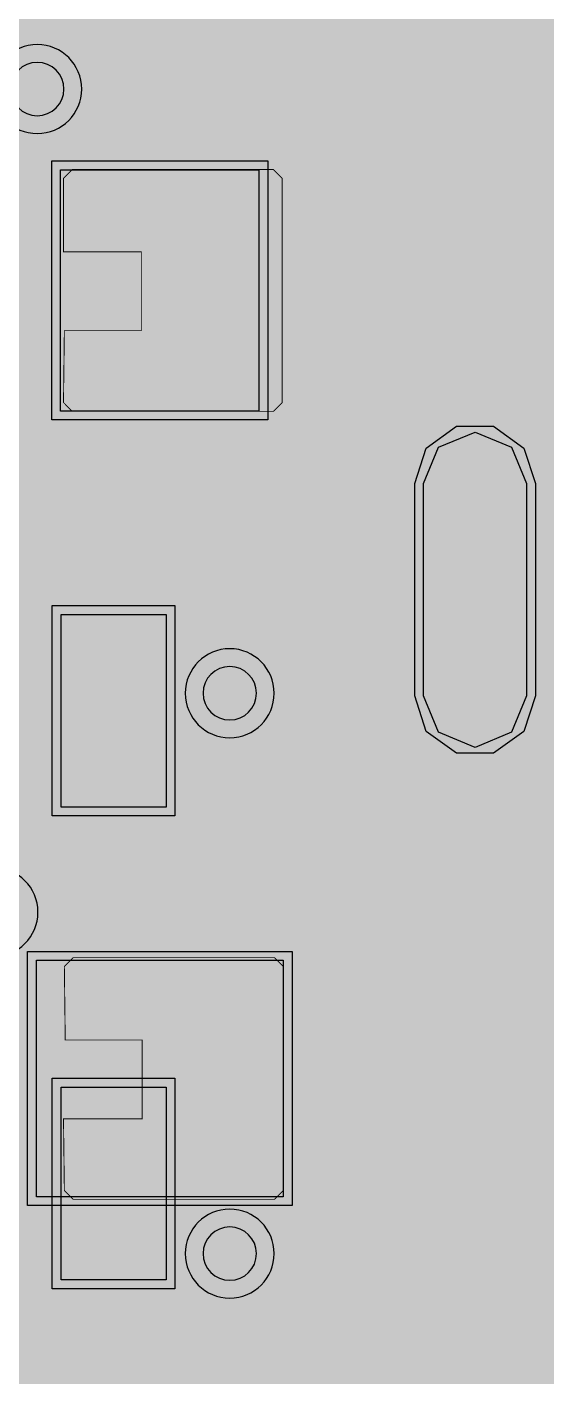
# Model space of a CAD drawing. Header units: millimetres. Extents: x -61 to 56, y -72 to 70.
# Drawn here: x 14.49 to 17.46, y -45.45 to -37.75 of the extents above; entities that cross this region are included whole.
import ezdxf

# ---------------------------------------------------------------- set-up
doc = ezdxf.new("R2010")
doc.units = ezdxf.units.MM
doc.header["$MEASUREMENT"] = 0
for name, color, linetype, true_color in [('02GND', 7, 'Continuous', 0x999966), ('03POWER', 7, 'Continuous', 0x008000), ('Bottom-Layer', 7, 'Continuous', 0x0000ff), ('Bottom-Paste-Mask-Layer', 7, 'Continuous', 0x800000), ('Bottom-Silkscreen-Layer', 7, 'Continuous', 0x66cc33), ('Bottom-Solder-Mask-Layer', 7, 'Continuous', 0xaa00ff), ('Document-Layer', 7, 'Continuous', 0xffffff), ('Hole-Layer', 7, 'Continuous', 0x222222), ('Multi-Layer', 7, 'Continuous', 0xc0c0c0), ('Top-Layer', 7, 'Continuous', 0xff0000), ('Top-Paste-Mask-Layer', 7, 'Continuous', 0x808080), ('Top-Silkscreen-Layer', 7, 'Continuous', 0xffcc00), ('Top-Solder-Mask-Layer', 7, 'Continuous', 0x800080)]:
    doc.layers.add(name, color=color, linetype=linetype, true_color=true_color)

msp = doc.modelspace()

# ---------------------------------------------------------------- hatches: boundary and pattern name
at = {"layer": '02GND'}
for points in [[(-49.642, 52.1533), (49.642, 52.1533), (49.642, -62.142), (-49.642, -62.142)], [(15.0379, -41.5501), (15.1199, -41.8562), (15.344, -42.0802), (15.65, -42.1622), (15.9561, -42.0802), (16.1802, -41.8562), (16.2622, -41.5501), (16.1802, -41.244), (15.9561, -41.02), (15.65, -40.9379), (15.344, -41.02), (15.1199, -41.244)], [(13.6879, -42.8001), (13.7699, -43.1062), (13.994, -43.3302), (14.3, -43.4122), (14.6061, -43.3302), (14.8302, -43.1062), (14.9122, -42.8001), (14.8302, -42.494), (14.6061, -42.27), (14.3, -42.1879), (13.994, -42.27), (13.7699, -42.494)], [(15.0379, -44.7501), (15.1199, -45.0562), (15.344, -45.2802), (15.65, -45.3622), (15.9561, -45.2802), (16.1802, -45.0562), (16.2622, -44.7501), (16.1802, -44.444), (15.9561, -44.22), (15.65, -44.1379), (15.344, -44.22), (15.1199, -44.444)]]:
    msp.add_hatch(color=256, dxfattribs=at).paths.add_polyline_path(points)
at = {"layer": '03POWER'}
for points in [[(48.499, -56.0416), (48.5811, -56.3479), (48.8055, -56.572), (49.112, -56.6537), (49.4182, -56.5711), (49.642, -56.3464), (49.642, -62.142), (44.1922, -62.142), (44.3927, -61.9566), (44.4927, -61.7025), (44.4722, -61.4302), (45.1891, -61.7036), (45.9498, -61.8043), (46.7131, -61.7268), (47.438, -61.4754), (48.0854, -61.0636), (48.6204, -60.5136), (49.0141, -59.855), (49.2453, -59.1234), (49.3016, -58.3582), (49.1799, -57.6006), (48.8867, -56.8916), (48.438, -56.2692), (47.8578, -55.7672), (47.1774, -55.4124), (46.4336, -55.2241), (45.6664, -55.2125), (44.9172, -55.378), (44.2264, -55.7119), (43.6312, -56.1961), (43.1637, -56.8045), (42.8491, -57.5043), (42.7044, -58.2579), (42.7374, -59.0244), (42.9463, -59.7627), (43.3198, -60.433), (43.8378, -60.999), (-43.3618, -60.999), (-43.6207, -61.0564), (-43.831, -61.218), (-43.9533, -61.4534), (-43.9644, -61.7184), (-43.8625, -61.9632), (-43.6666, -62.142), (-49.642, -62.142), (-49.642, -56.5819), (-49.4335, -56.7975), (-49.1476, -56.8882), (-48.8529, -56.8322), (-49.1622, -57.5412), (-49.2982, -58.3027), (-49.2534, -59.075), (-49.0303, -59.8157), (-48.6412, -60.4842), (-48.1072, -61.0439), (-47.4578, -61.4642), (-46.7284, -61.722), (-45.9591, -61.8032), (-45.1921, -61.7032), (-44.4692, -61.4277), (-43.8302, -60.9917), (-43.3101, -60.4191), (-42.9374, -59.7413), (-42.7325, -58.9953), (-42.7065, -58.2222), (-42.8611, -57.4642), (-43.1876, -56.763), (-43.6682, -56.1568), (-44.2766, -55.679), (-44.9793, -55.3557), (-45.738, -55.2047), (-46.511, -55.2341), (-47.256, -55.4425), (-47.9321, -55.8184), (-48.5023, -56.3411), (-48.4998, -56.3091), (-48.499, -56.2771), (-48.499, 51.315), (-19.4026, 51.315), (-19.6295, 51.1437), (-19.7546, 50.8885), (-19.7509, 50.6043), (-19.6192, 50.3524), (-19.388, 50.1871), (-19.6578, 49.9772), (-19.7729, 49.6553), (-19.6975, 49.3219), (-19.4552, 49.0809), (-19.6839, 48.8583), (-19.7695, 48.5508), (-19.6886, 48.242), (-19.4633, 48.0159), (-19.1548, 47.934), (-18.847, 48.0185), (-18.6236, 48.2465), (-18.5453, 48.5559), (-18.6335, 48.8627), (-18.8641, 49.0834), (-18.625, 49.3243), (-18.5509, 49.6555), (-18.6646, 49.9752), (-18.9312, 50.1853), (-18.6981, 50.3494), (-18.5646, 50.6015), (-18.5597, 50.8866), (-18.6846, 51.143), (-18.9121, 51.315), (48.4255, 51.315), (48.499, 51.2415)], [(13.9379, -38.1001), (14.0199, -38.4061), (14.244, -38.6302), (14.55, -38.7122), (14.8561, -38.6302), (15.0802, -38.4061), (15.1622, -38.1001), (15.0802, -37.794), (14.8561, -37.5699), (14.55, -37.4879), (14.244, -37.5699), (14.0199, -37.794)], [(15.0379, -41.5501), (15.1199, -41.8562), (15.344, -42.0802), (15.65, -42.1622), (15.9561, -42.0802), (16.1802, -41.8562), (16.2622, -41.5501), (16.1802, -41.244), (15.9561, -41.02), (15.65, -40.9379), (15.344, -41.02), (15.1199, -41.244)], [(13.6879, -42.8001), (13.7699, -43.1062), (13.994, -43.3302), (14.3, -43.4122), (14.6061, -43.3302), (14.8302, -43.1062), (14.9122, -42.8001), (14.8302, -42.494), (14.6061, -42.27), (14.3, -42.1879), (13.994, -42.27), (13.7699, -42.494)], [(15.0379, -44.7501), (15.1199, -45.0562), (15.344, -45.2802), (15.65, -45.3622), (15.9561, -45.2802), (16.1802, -45.0562), (16.2622, -44.7501), (16.1802, -44.444), (15.9561, -44.22), (15.65, -44.1379), (15.344, -44.22), (15.1199, -44.444)]]:
    msp.add_hatch(color=256, dxfattribs=at).paths.add_polyline_path(points)
at = {"layer": 'Bottom-Layer'}
for points in [[(-49.642, -62.142), (-49.642, 52.1533), (49.642, 52.1533), (49.642, -62.142)], [(9.9403, -38.9042), (9.6783, -38.9002), (9.4386, -39.0061), (9.2651, -39.2025), (9.1897, -39.4534), (8.5259, -39.4534), (8.5451, -39.1363), (8.4027, -38.8524), (8.1372, -38.678), (7.82, -38.6601), (7.5366, -38.8036), (7.3633, -39.0699), (7.3467, -39.3871), (7.4914, -39.6699), (7.7583, -39.8421), (8.0756, -39.8574), (8.0756, -41.1886), (8.1236, -41.3677), (8.2547, -41.4987), (8.4338, -41.5467), (9.5663, -41.5467), (9.7454, -41.4987), (9.8764, -41.3677), (9.9244, -41.1886), (9.9244, -40.2943), (10.0368, -40.1819), (10.0552, -40.2041), (10.0749, -40.2252), (10.0756, -41.1886), (10.1236, -41.3677), (10.2547, -41.4987), (10.4338, -41.5467), (11.5663, -41.5467), (11.7454, -41.4987), (11.8764, -41.3677), (11.9244, -41.1886), (11.9244, -41.1747), (12.4279, -41.6782), (12.4279, -42.2001), (12.4759, -42.3791), (12.607, -42.5102), (12.7861, -42.5582), (13.3861, -42.5582), (13.4765, -42.5466), (13.561, -42.5126), (13.6094, -42.5351), (13.6606, -42.5502), (12.7684, -43.4424), (12.5969, -43.496), (12.473, -43.6262), (12.4279, -43.8001), (12.4279, -44.232), (12.1317, -44.1918), (11.8518, -44.2966), (11.6549, -44.5215), (11.588, -44.8129), (11.667, -45.1011), (11.8731, -45.3176), (12.1572, -45.4107), (12.4514, -45.3582), (12.6719, -45.3582), (12.917, -45.5274), (13.2141, -45.5464), (13.4788, -45.41), (13.6357, -45.1569), (13.716, -45.0395), (13.7442, -44.9001), (13.7442, -44.0452), (14.3828, -43.4066), (14.6437, -43.3067), (14.8329, -43.1013), (14.9113, -42.8332), (14.8624, -42.5582), (15.286, -42.5582), (15.4651, -42.5102), (15.5961, -42.3791), (15.6441, -42.2001), (15.6441, -42.1622), (15.9582, -42.079), (16.1854, -41.8468), (16.2619, -41.5311), (16.166, -41.2207), (15.9247, -41.003), (15.6061, -40.9395), (15.4741, -40.7953), (15.286, -40.7419), (14.686, -40.7419), (14.5956, -40.7535), (14.511, -40.7876), (14.4859, -40.7748), (14.4598, -40.764), (14.4598, -40.1001), (14.4248, -39.9241), (14.3251, -39.775), (14.1744, -39.6243), (14.1744, -38.5616), (14.1265, -38.3825), (13.9954, -38.2514), (13.8163, -38.2034), (12.6838, -38.2034), (12.5047, -38.2514), (12.3736, -38.3825), (12.3256, -38.5616), (12.3256, -39.9386), (12.3736, -40.1177), (12.5047, -40.2487), (12.6838, -40.2967), (13.5403, -40.2967), (13.5403, -40.7768), (13.4651, -40.7508), (13.3861, -40.7419), (12.792, -40.7419), (12.2251, -40.175), (12.0872, -40.0802), (11.9244, -40.041), (11.9244, -39.8116), (11.8396, -39.5801), (11.6253, -39.4583), (11.6436, -39.1246), (11.4839, -38.8311), (11.1938, -38.6651), (10.8598, -38.6763), (10.8598, -24.2042), (10.9998, -23.9227), (10.9815, -23.6087), (26.4471, -23.6087), (28.6067, -25.7683), (28.938, -25.9597), (29.3206, -25.9597), (29.652, -25.7683), (29.8433, -25.437), (29.8433, -25.0544), (29.652, -24.723), (27.2759, -22.3469), (27.0361, -22.1867), (26.7532, -22.1305), (-5.9276, -22.1305), (-6.6609, -21.3972), (-6.6609, -20.2592), (-6.7599, -19.8897), (-7.0304, -19.6191), (-7.4, -19.5201), (-7.7696, -19.6191), (-8.0401, -19.8897), (-8.1392, -20.2592), (-8.1392, -21.7034), (-8.0829, -21.9862), (-7.9227, -22.226), (-6.7564, -23.3923), (-6.5166, -23.5525), (-6.2338, -23.6087), (9.8185, -23.6087), (9.8003, -23.9227), (9.9403, -24.2042)], [(14.6838, -39.9386), (14.6838, -38.5616), (15.8163, -38.5616), (15.8163, -39.9386)], [(14.686, -41.1001), (15.286, -41.1001), (15.286, -42.2001), (14.686, -42.2001)], [(16.2491, -44.8758), (16.2446, -44.6046), (16.1234, -44.3619), (15.9092, -44.1955), (15.6441, -44.138), (15.6441, -43.8001), (15.5961, -43.621), (15.4651, -43.4899), (15.286, -43.442), (14.686, -43.442), (14.5069, -43.4899), (14.3758, -43.621), (14.3278, -43.8001), (14.3278, -44.9001), (14.3758, -45.0792), (14.5069, -45.2103), (14.686, -45.2582), (15.1692, -45.2582), (15.2812, -45.2954), (15.3986, -45.3082), (15.6645, -45.3621), (15.9275, -45.2957), (16.136, -45.1223)], [(14.686, -43.8001), (15.286, -43.8001), (15.286, -44.9001), (14.686, -44.9001)]]:
    msp.add_hatch(color=256, dxfattribs=at).paths.add_polyline_path(points)
at = {"layer": 'Bottom-Paste-Mask-Layer'}
for points in [[(14.7, -38.6101), (14.75, -38.5601), (15.9, -38.5601), (15.95, -38.6101), (15.95, -39.8901), (15.9, -39.9401), (14.75, -39.9401), (14.7, -39.8901), (14.705, -39.48), (15.145, -39.48), (15.145, -39.03), (14.7, -39.03)], [(14.7, -38.6101), (14.75, -38.5601), (15.9, -38.5601), (15.95, -38.6101), (15.95, -39.8901), (15.9, -39.9401), (14.75, -39.9401), (14.7, -39.8901), (14.705, -39.48), (15.145, -39.48), (15.145, -39.03), (14.7, -39.03)], [(14.686, -41.1001), (15.286, -41.1001), (15.286, -42.2001), (14.686, -42.2001)], [(14.686, -43.8001), (15.286, -43.8001), (15.286, -44.9001), (14.686, -44.9001)]]:
    msp.add_hatch(color=256, dxfattribs=at).paths.add_polyline_path(points)
at = {"layer": 'Bottom-Solder-Mask-Layer'}
for points in [[(14.633, -39.9894), (14.633, -38.5108), (15.8671, -38.5108), (15.8671, -39.9894)], [(14.635, -41.0491), (15.337, -41.0491), (15.337, -42.2511), (14.635, -42.2511)], [(14.635, -43.7491), (15.337, -43.7491), (15.337, -44.9511), (14.635, -44.9511)]]:
    msp.add_hatch(color=256, dxfattribs=at).paths.add_polyline_path(points)
at = {"layer": 'Top-Layer'}
for points in [[(-49.642, -62.142), (-49.642, 52.1533), (49.642, 52.1533), (49.642, -62.142)], [(18.6176, -47.308), (18.6176, -47.5824), (18.372, -47.828), (18.2801, -47.9656), (18.2478, -48.1279), (18.2478, -49.4887), (17.9905, -49.7459), (17.95, -49.7929), (17.9167, -49.8452), (17.6953, -49.9646), (17.6069, -50.2001), (17.6069, -51.2001), (17.6549, -51.3792), (17.786, -51.5103), (17.9651, -51.5582), (18.3812, -51.5582), (18.6582, -51.8352), (18.6582, -52.7141), (18.3044, -52.3839), (17.862, -52.1876), (17.3798, -52.1469), (16.9108, -52.2663), (16.5067, -52.5326), (16.2121, -52.9165), (16.0593, -53.3757), (16.0652, -53.8596), (16.2291, -54.315), (16.5331, -54.6915), (16.9436, -54.9479), (17.4153, -55.0558), (17.8964, -55.0033), (18.3339, -54.7963), (18.6795, -54.4575), (18.8951, -54.0243), (18.953, -54.0243), (19.1134, -53.9928), (19.25, -53.903), (19.3865, -53.9928), (19.5469, -54.0243), (19.6048, -54.0243), (19.8205, -54.4575), (20.1661, -54.7963), (20.6035, -55.0033), (21.0846, -55.0558), (21.5564, -54.9479), (21.9668, -54.6915), (22.2708, -54.315), (22.4348, -53.8596), (22.4407, -53.3757), (22.2879, -52.9165), (21.9932, -52.5326), (21.5891, -52.2663), (21.1201, -52.1469), (20.6379, -52.1876), (20.1956, -52.3839), (19.8418, -52.7141), (19.8418, -51.8161), (20.0997, -51.5582), (20.515, -51.5582), (20.6941, -51.5103), (20.8252, -51.3792), (20.8731, -51.2001), (20.8731, -50.2001), (20.7851, -49.9649), (20.5642, -49.8453), (20.5309, -49.7929), (20.4903, -49.7459), (20.2302, -49.4858), (20.2291, -49.4771), (20.2278, -49.4683), (20.2278, -49.3421), (20.2317, -49.309), (20.233, -49.2757), (20.233, -48.1279), (20.2008, -47.9656), (20.1088, -47.828), (19.8013, -47.5205), (19.8013, -47.3519), (19.8254, -47.3278), (20.1609, -47.5041), (20.5319, -47.5809), (20.9098, -47.5522), (21.265, -47.4202), (21.5699, -47.1952), (21.8008, -46.8947), (21.8008, -47.2255), (21.8488, -47.4046), (21.9798, -47.5357), (22.1589, -47.5837), (24.1589, -47.5837), (24.338, -47.5357), (24.4691, -47.4046), (24.5171, -47.2255), (24.5171, -45.2255), (24.4691, -45.0465), (24.338, -44.9154), (24.1589, -44.8674), (22.1589, -44.8674), (21.9798, -44.9154), (21.8488, -45.0465), (21.8008, -45.2255), (21.8008, -45.5564), (21.4674, -45.165), (21.0124, -44.9256), (20.501, -44.8725), (20.0065, -45.0133), (19.9688, -44.9755), (19.9688, -44.4542), (21.7567, -44.4542), (21.919, -44.4219), (22.0567, -44.3299), (22.702, -43.6846), (22.794, -43.5469), (22.8263, -43.3846), (22.8263, -40.1903), (22.794, -40.0279), (22.702, -39.8903), (21.8355, -39.0238), (21.6979, -38.9319), (21.5356, -38.8996), (19.3615, -38.8996), (19.1992, -38.9319), (19.0616, -39.0238), (18.4887, -39.5967), (18.4445, -39.6487), (18.4092, -39.7072), (18.0935, -39.7423), (17.8318, -39.9224), (17.6863, -40.2048), (17.5287, -39.909), (17.245, -39.7306), (16.9101, -39.7167), (16.6125, -39.8709), (16.4309, -40.1525), (13.292, -39.0163), (13.292, -38.5543), (13.244, -38.3752), (13.1129, -38.2441), (12.9339, -38.1961), (11.5839, -38.1961), (11.4048, -38.2441), (11.2737, -38.3752), (11.2257, -38.5543), (11.2257, -38.674), (10.9234, -38.6596), (10.6511, -38.7919), (10, -38.7919), (9.8358, -38.8192), (9.6893, -38.898), (9.414, -39.025), (9.2334, -39.2684), (9.1917, -39.5686), (9.2992, -39.8521), (9.5295, -40.0492), (9.8261, -40.1117), (10.1163, -40.0242), (10.3289, -39.8082), (10.7755, -39.8082), (10.9971, -39.8694), (11.2257, -39.8446), (11.2257, -39.9643), (11.2737, -40.1434), (11.4048, -40.2745), (11.5839, -40.3224), (12.9339, -40.3224), (13.1035, -40.2797), (13.2326, -40.1618), (14.1447, -40.4919), (11.05, -40.4919), (10.8173, -40.5382), (10.62, -40.6701), (10.07, -41.2201), (9.9382, -41.4174), (9.8919, -41.6501), (9.8919, -44.0302), (9.888, -44.1129), (9.8953, -44.1954), (9.614, -44.2169), (9.3722, -44.3623), (9.2213, -44.6007), (9.1933, -44.8815), (9.2943, -45.145), (9.5027, -45.3352), (9.7743, -45.4117), (10.0514, -45.3582), (11.9486, -45.3582), (12.2461, -45.4105), (12.5323, -45.3142), (12.7377, -45.0928), (12.8122, -44.8001), (12.7377, -44.5074), (12.5323, -44.286), (12.2461, -44.1897), (11.9486, -44.2419), (11.0955, -44.2419), (11.1111, -44.1366), (11.1082, -44.0302), (11.1082, -41.902), (11.3019, -41.7082), (14.9481, -41.7082), (15.1706, -41.9307), (15.4147, -42.1152), (15.7177, -42.1585), (16.0037, -42.0497), (16.2014, -41.8161), (16.2612, -41.516), (16.1684, -41.2244), (16.3991, -41.308), (16.3991, -41.5653), (16.4744, -41.8695), (16.683, -42.1035), (16.9765, -42.2132), (17.2874, -42.1733), (17.5437, -41.993), (17.6863, -41.7139), (17.8514, -42.0175), (18.1485, -42.1942), (18.4941, -42.1942), (18.7912, -42.0175), (18.9563, -41.7139), (19.0989, -41.993), (19.3552, -42.1733), (19.6661, -42.2132), (19.9596, -42.1035), (20.1681, -41.8695), (20.2434, -41.5653), (20.2434, -40.3534), (20.2286, -40.2152), (20.1849, -40.0832), (21.221, -40.0832), (21.6426, -40.5049), (21.6426, -40.6248), (21.5034, -40.6636), (21.3853, -40.7469), (21.256, -40.8762), (21.1641, -41.0138), (21.1318, -41.1762), (21.1318, -41.4662), (21.1641, -41.6285), (21.256, -41.7661), (21.3597, -41.8698), (21.256, -41.9735), (21.1641, -42.1111), (21.1318, -42.2734), (21.1318, -42.5634), (21.1641, -42.7258), (21.256, -42.8634), (21.3853, -42.9927), (21.4858, -43.0671), (21.6036, -43.109), (21.4421, -43.2705), (19.5886, -43.2705), (19.4263, -43.3028), (19.2887, -43.3948), (18.9094, -43.774), (18.8174, -43.9117), (18.7852, -44.074), (18.7852, -44.9755), (18.5818, -45.1789), (17.5688, -45.1789), (17.3897, -45.2269), (17.2586, -45.358), (17.2106, -45.537), (17.2106, -46.914), (17.2586, -47.0931), (17.3897, -47.2242), (17.5688, -47.2722), (18.5818, -47.2722)], [(16.7573, -40.3534), (16.8434, -40.1455), (17.0513, -40.0593), (17.2592, -40.1455), (17.3453, -40.3534), (17.3453, -41.5653), (17.2592, -41.7732), (17.0513, -41.8593), (16.8434, -41.7732), (16.7573, -41.5653)], [(11.4778, -46.2254), (11.5423, -46.4991), (11.7223, -46.715), (11.9798, -46.8277), (12.2606, -46.8134), (12.5053, -46.6752), (15.2106, -46.6755), (15.2106, -46.914), (15.2586, -47.0931), (15.3897, -47.2242), (15.5688, -47.2722), (16.7013, -47.2722), (16.8804, -47.2242), (17.0115, -47.0931), (17.0595, -46.914), (17.0595, -45.537), (17.0115, -45.358), (16.8804, -45.2269), (16.7013, -45.1789), (16.0869, -45.1789), (16.237, -44.9239), (16.2499, -44.6283), (16.297, -44.5315), (16.3132, -44.4251), (16.3132, -43.0751), (16.2652, -42.896), (16.1341, -42.7649), (15.955, -42.7169), (15.0062, -42.7169), (14.8725, -42.5832), (14.6991, -42.3359), (14.4286, -42.2016), (14.1268, -42.213), (13.8672, -42.3672), (13.7129, -42.6269), (13.7015, -42.9286), (13.8358, -43.1991), (14.0831, -43.3725), (14.1869, -43.4763), (14.1869, -44.4251), (14.2349, -44.6042), (14.366, -44.7353), (14.545, -44.7832), (14.8938, -44.7832), (15.0776, -44.967), (15.178, -45.1399), (15.3288, -45.2712), (15.2415, -45.3916), (15.2106, -45.537), (15.2106, -45.7764), (12.5054, -45.776), (12.2607, -45.6377), (11.98, -45.6233), (11.7224, -45.736), (11.5424, -45.9519)], [(15.955, -43.0751), (15.955, -44.4251), (14.545, -44.4251), (14.545, -43.0751)]]:
    msp.add_hatch(color=256, dxfattribs=at).paths.add_polyline_path(points)
at = {"layer": 'Top-Paste-Mask-Layer'}
for points in [[(16.7573, -40.3534), (16.8434, -40.1455), (17.0513, -40.0593), (17.2592, -40.1455), (17.3453, -40.3534), (17.3453, -41.5653), (17.2592, -41.7732), (17.0513, -41.8593), (16.8434, -41.7732), (16.7573, -41.5653)], [(15.955, -43.1101), (15.955, -44.3901), (15.905, -44.4401), (14.755, -44.4401), (14.705, -44.3901), (14.7, -43.98), (15.15, -43.98), (15.15, -43.53), (14.71, -43.53), (14.705, -43.1101), (14.755, -43.0601), (15.905, -43.0601)], [(15.955, -43.1101), (15.955, -44.3901), (15.905, -44.4401), (14.755, -44.4401), (14.705, -44.3901), (14.7, -43.98), (15.15, -43.98), (15.15, -43.53), (14.71, -43.53), (14.705, -43.1101), (14.755, -43.0601), (15.905, -43.0601)]]:
    msp.add_hatch(color=256, dxfattribs=at).paths.add_polyline_path(points)
at = {"layer": 'Top-Solder-Mask-Layer'}
for points in [[(16.7065, -40.3534), (16.7723, -40.1507), (16.9447, -40.0254), (17.1578, -40.0254), (17.3302, -40.1507), (17.3961, -40.3534), (17.3961, -41.5653), (17.3302, -41.768), (17.1578, -41.8933), (16.9447, -41.8933), (16.7723, -41.768), (16.7065, -41.5653)], [(16.0058, -43.0243), (16.0058, -44.4759), (14.4942, -44.4759), (14.4942, -43.0243)]]:
    msp.add_hatch(color=256, dxfattribs=at).paths.add_polyline_path(points)

# ---------------------------------------------------------------- linework, layer by layer
at = {"layer": '02GND', "const_width": 0.0508}
for points in [[(15.0379, -41.5501), (15.1199, -41.8562), (15.344, -42.0802), (15.65, -42.1622), (15.9561, -42.0802), (16.1802, -41.8562), (16.2622, -41.5501), (16.1802, -41.244), (15.9561, -41.02), (15.65, -40.9379), (15.344, -41.02), (15.1199, -41.244)], [(13.6879, -42.8001), (13.7699, -43.1062), (13.994, -43.3302), (14.3, -43.4122), (14.6061, -43.3302), (14.8302, -43.1062), (14.9122, -42.8001), (14.8302, -42.494), (14.6061, -42.27), (14.3, -42.1879), (13.994, -42.27), (13.7699, -42.494)], [(15.0379, -44.7501), (15.1199, -45.0562), (15.344, -45.2802), (15.65, -45.3622), (15.9561, -45.2802), (16.1802, -45.0562), (16.2622, -44.7501), (16.1802, -44.444), (15.9561, -44.22), (15.65, -44.1379), (15.344, -44.22), (15.1199, -44.444)]]:
    msp.add_lwpolyline(points, close=True, dxfattribs=at)
at = {"layer": '03POWER', "const_width": 0.0508}
for points in [[(13.9379, -38.1001), (14.0199, -38.4061), (14.244, -38.6302), (14.55, -38.7122), (14.8561, -38.6302), (15.0802, -38.4061), (15.1622, -38.1001), (15.0802, -37.794), (14.8561, -37.5699), (14.55, -37.4879), (14.244, -37.5699), (14.0199, -37.794)], [(15.0379, -41.5501), (15.1199, -41.8562), (15.344, -42.0802), (15.65, -42.1622), (15.9561, -42.0802), (16.1802, -41.8562), (16.2622, -41.5501), (16.1802, -41.244), (15.9561, -41.02), (15.65, -40.9379), (15.344, -41.02), (15.1199, -41.244)], [(13.6879, -42.8001), (13.7699, -43.1062), (13.994, -43.3302), (14.3, -43.4122), (14.6061, -43.3302), (14.8302, -43.1062), (14.9122, -42.8001), (14.8302, -42.494), (14.6061, -42.27), (14.3, -42.1879), (13.994, -42.27), (13.7699, -42.494)], [(15.0379, -44.7501), (15.1199, -45.0562), (15.344, -45.2802), (15.65, -45.3622), (15.9561, -45.2802), (16.1802, -45.0562), (16.2622, -44.7501), (16.1802, -44.444), (15.9561, -44.22), (15.65, -44.1379), (15.344, -44.22), (15.1199, -44.444)]]:
    msp.add_lwpolyline(points, close=True, dxfattribs=at)
at = {"layer": 'Bottom-Layer'}
for points, const_width in [([(14.684, -38.5621), (14.55, -38.1001)], 0.4), ([(14.3828, -43.4066), (14.6437, -43.3067), (14.8329, -43.1013), (14.9113, -42.8332), (14.8624, -42.5582), (15.286, -42.5582), (15.4651, -42.5102), (15.5961, -42.3791), (15.6441, -42.2001), (15.6441, -42.1622), (15.9582, -42.079), (16.1854, -41.8468), (16.2619, -41.5311), (16.166, -41.2207), (15.9247, -41.003), (15.6061, -40.9395), (15.4741, -40.7953), (15.286, -40.7419), (14.686, -40.7419), (14.5956, -40.7535), (14.511, -40.7876), (14.4859, -40.7748), (14.4598, -40.764)], 0.0508), ([(15, -41.6501), (15.1, -41.5501)], 0.5), ([(15.1, -41.5501), (15.65, -41.5501)], 0.5), ([(14.3, -42.8001), (14.2, -42.8001)], 0.4), ([(15, -44.3501), (15.4, -44.7501)], 0.4), ([(15.4, -44.7501), (15.65, -44.7501)], 0.4)]:
    msp.add_lwpolyline(points, dxfattribs=dict(at, const_width=const_width))
for points in [[(14.6838, -39.9386), (14.6838, -38.5616), (15.8163, -38.5616), (15.8163, -39.9386)], [(14.686, -41.1001), (15.286, -41.1001), (15.286, -42.2001), (14.686, -42.2001)], [(14.686, -43.8001), (15.286, -43.8001), (15.286, -44.9001), (14.686, -44.9001)]]:
    msp.add_lwpolyline(points, close=True, dxfattribs=at)
at = {"layer": 'Bottom-Layer', "const_width": 0.0508}
msp.add_lwpolyline([(16.2491, -44.8758), (16.2446, -44.6046), (16.1234, -44.3619), (15.9092, -44.1955), (15.6441, -44.138), (15.6441, -43.8001), (15.5961, -43.621), (15.4651, -43.4899), (15.286, -43.442), (14.686, -43.442), (14.5069, -43.4899), (14.3758, -43.621), (14.3278, -43.8001), (14.3278, -44.9001), (14.3758, -45.0792), (14.5069, -45.2103), (14.686, -45.2582), (15.1692, -45.2582), (15.2812, -45.2954), (15.3986, -45.3082), (15.6645, -45.3621), (15.9275, -45.2957), (16.136, -45.1223)], close=True, dxfattribs=at)
at = {"layer": 'Bottom-Paste-Mask-Layer', "const_width": 0.00508}
msp.add_lwpolyline([(14.7, -38.6101), (14.75, -38.5601), (15.9, -38.5601), (15.95, -38.6101), (15.95, -39.8901), (15.9, -39.9401), (14.75, -39.9401), (14.7, -39.8901), (14.705, -39.48), (15.145, -39.48), (15.145, -39.03), (14.7, -39.03)], close=True, dxfattribs=at)
msp.add_lwpolyline([(14.7, -38.6101), (14.75, -38.5601), (15.9, -38.5601), (15.95, -38.6101), (15.95, -39.8901), (15.9, -39.9401), (14.75, -39.9401), (14.7, -39.8901), (14.705, -39.48), (15.145, -39.48), (15.145, -39.03), (14.7, -39.03)], close=True, dxfattribs=at)
at = {"layer": 'Bottom-Paste-Mask-Layer'}
for points in [[(14.686, -41.1001), (15.286, -41.1001), (15.286, -42.2001), (14.686, -42.2001)], [(14.686, -43.8001), (15.286, -43.8001), (15.286, -44.9001), (14.686, -44.9001)]]:
    msp.add_lwpolyline(points, close=True, dxfattribs=at)
at = {"layer": 'Bottom-Silkscreen-Layer'}
for points, const_width in [([(14.7262, -38.333), (16.0112, -38.333)], 0.1524), ([(14.7262, -38.333), (16.0112, -38.333)], 0.1524), ([(16.0112, -38.333), (16.0112, -40.1672)], 0.1524), ([(16.0112, -38.333), (16.0112, -40.1672)], 0.1524), ([(16.0112, -40.1672), (14.7262, -40.1672)], 0.1524), ([(16.0112, -40.1672), (14.7262, -40.1672)], 0.1524), ([(15.5861, -42.1001), (15.5861, -43.9001)], 0.254), ([(15.5861, -42.1001), (15.5861, -43.9001)], 0.254)]:
    msp.add_lwpolyline(points, dxfattribs=dict(at, const_width=const_width))
at = {"layer": 'Bottom-Silkscreen-Layer', "const_width": 0.254}
msp.add_lwpolyline([(15.56, -44.3971, 1), (15.814, -44.3971, 1)], format="xyb", close=True, dxfattribs=at)
msp.add_lwpolyline([(15.56, -44.3971, 1), (15.814, -44.3971, 1)], format="xyb", close=True, dxfattribs=at)
at = {"layer": 'Bottom-Solder-Mask-Layer'}
for points in [[(14.633, -39.9894), (14.633, -38.5108), (15.8671, -38.5108), (15.8671, -39.9894)], [(14.635, -41.0491), (15.337, -41.0491), (15.337, -42.2511), (14.635, -42.2511)], [(14.635, -43.7491), (15.337, -43.7491), (15.337, -44.9511), (14.635, -44.9511)]]:
    msp.add_lwpolyline(points, close=True, dxfattribs=at)
at = {"layer": 'Document-Layer', "const_width": 0.2}
msp.add_lwpolyline([(14.8859, -44.4001, 1), (15.0861, -44.4001), (15.0861, -44.4001, 1), (14.8859, -44.4001)], format="xyb", dxfattribs=at)
msp.add_lwpolyline([(14.8859, -44.4001, 1), (15.0861, -44.4001), (15.0861, -44.4001, 1), (14.8859, -44.4001)], format="xyb", dxfattribs=at)
at = {"layer": 'Hole-Layer'}
for points in [[(14.3976, -38.1001, 1), (14.7024, -38.1001, 1)], [(15.4976, -41.5501, 1), (15.8024, -41.5501, 1)], [(15.4976, -44.7501, 1), (15.8024, -44.7501, 1)]]:
    msp.add_lwpolyline(points, format="xyb", close=True, dxfattribs=at)
at = {"layer": 'Multi-Layer'}
for points in [[(14.296, -38.1001, 1), (14.804, -38.1001, 1)], [(15.396, -41.5501, 1), (15.904, -41.5501, 1)], [(14.046, -42.8001, 1), (14.554, -42.8001, 1)], [(15.396, -44.7501, 1), (15.904, -44.7501, 1)]]:
    msp.add_lwpolyline(points, format="xyb", close=True, dxfattribs=at)
at = {"layer": 'Top-Layer'}
for points, const_width in [([(17.5287, -39.909), (17.245, -39.7306), (16.9101, -39.7167), (16.6125, -39.8709), (16.4309, -40.1525), (13.292, -39.0163)], 0.0508), ([(17.05, -40.9601), (12.3512, -39.2593)], 0.381), ([(15.2, -41.1001), (11.05, -41.1001)], 0.5), ([(15.65, -41.5501), (15.2, -41.1001)], 0.5), ([(11.3019, -41.7082), (14.9481, -41.7082), (15.1706, -41.9307), (15.4147, -42.1152), (15.7177, -42.1585), (16.0037, -42.0497), (16.2014, -41.8161), (16.2612, -41.516), (16.1684, -41.2244), (16.3991, -41.308), (16.3991, -41.5653), (16.4744, -41.8695), (16.683, -42.1035), (16.9765, -42.2132), (17.2874, -42.1733), (17.5437, -41.993)], 0.0508), ([(17.0595, -45.537), (17.0115, -45.358), (16.8804, -45.2269), (16.7013, -45.1789), (16.0869, -45.1789), (16.237, -44.9239), (16.2499, -44.6283), (16.297, -44.5315), (16.3132, -44.4251), (16.3132, -43.0751), (16.2652, -42.896), (16.1341, -42.7649), (15.955, -42.7169), (15.0062, -42.7169), (14.8725, -42.5832), (14.6991, -42.3359), (14.4286, -42.2016)], 0.0508), ([(15.25, -43.7501), (14.3, -42.8001)], 0.4), ([(15.25, -44.3501), (15.25, -43.7501)], 0.4), ([(15.65, -44.7501), (15.25, -44.3501)], 0.4), ([(14.366, -44.7353), (14.545, -44.7832), (14.8938, -44.7832), (15.0776, -44.967), (15.178, -45.1399), (15.3288, -45.2712), (15.2415, -45.3916), (15.2106, -45.537)], 0.0508), ([(17.5688, -45.1789), (17.3897, -45.2269), (17.2586, -45.358), (17.2106, -45.537), (17.2106, -46.914), (17.2586, -47.0931), (17.3897, -47.2242), (17.5688, -47.2722)], 0.0508)]:
    msp.add_lwpolyline(points, dxfattribs=dict(at, const_width=const_width))
for points in [[(16.7573, -40.3534), (16.8434, -40.1455), (17.0513, -40.0593), (17.2592, -40.1455), (17.3453, -40.3534), (17.3453, -41.5653), (17.2592, -41.7732), (17.0513, -41.8593), (16.8434, -41.7732), (16.7573, -41.5653)], [(15.955, -43.0751), (15.955, -44.4251), (14.545, -44.4251), (14.545, -43.0751)]]:
    msp.add_lwpolyline(points, close=True, dxfattribs=at)
at = {"layer": 'Top-Paste-Mask-Layer'}
msp.add_lwpolyline([(16.7573, -40.3534), (16.8434, -40.1455), (17.0513, -40.0593), (17.2592, -40.1455), (17.3453, -40.3534), (17.3453, -41.5653), (17.2592, -41.7732), (17.0513, -41.8593), (16.8434, -41.7732), (16.7573, -41.5653)], close=True, dxfattribs=at)
at = {"layer": 'Top-Paste-Mask-Layer', "const_width": 0.00508}
msp.add_lwpolyline([(15.955, -43.1101), (15.955, -44.3901), (15.905, -44.4401), (14.755, -44.4401), (14.705, -44.3901), (14.7, -43.98), (15.15, -43.98), (15.15, -43.53), (14.71, -43.53), (14.705, -43.1101), (14.755, -43.0601), (15.905, -43.0601)], close=True, dxfattribs=at)
msp.add_lwpolyline([(15.955, -43.1101), (15.955, -44.3901), (15.905, -44.4401), (14.755, -44.4401), (14.705, -44.3901), (14.7, -43.98), (15.15, -43.98), (15.15, -43.53), (14.71, -43.53), (14.705, -43.1101), (14.755, -43.0601), (15.905, -43.0601)], close=True, dxfattribs=at)
at = {"layer": 'Top-Silkscreen-Layer'}
for points, const_width in [([(16.4301, -39.8808), (16.4301, -36.838)], 0.15), ([(16.4301, -39.8808), (16.4301, -36.838)], 0.15), ([(21.4825, -39.8808), (16.4301, -39.8808)], 0.15), ([(16.4301, -39.8808), (16.8887, -39.8808)], 0.15), ([(21.4825, -39.8808), (16.4301, -39.8808)], 0.15), ([(16.4301, -39.8808), (16.8887, -39.8808)], 0.15), ([(17.2139, -39.8808), (18.1587, -39.8808)], 0.15), ([(17.2139, -39.8808), (18.1587, -39.8808)], 0.15), ([(14.6512, -42.8465), (16.0612, -42.8465)], 0.1524), ([(14.6512, -42.8465), (16.0612, -42.8465)], 0.1524), ([(16.2136, -42.9989), (16.2136, -44.5013)], 0.1524), ([(16.2136, -42.9989), (16.2136, -44.5013)], 0.1524), ([(16.0612, -44.6537), (14.6512, -44.6537)], 0.1524), ([(16.0612, -44.6537), (14.6512, -44.6537)], 0.1524), ([(16.6588, -45.3084), (15.3739, -45.3084)], 0.1524), ([(15.3739, -45.3084), (15.3739, -47.1426)], 0.1524), ([(16.6588, -45.3084), (15.3739, -45.3084)], 0.1524), ([(15.3739, -45.3084), (15.3739, -47.1426)], 0.1524)]:
    msp.add_lwpolyline(points, dxfattribs=dict(at, const_width=const_width))
at = {"layer": 'Top-Silkscreen-Layer', "const_width": 0.1524}
for points in [[(16.0612, -42.8465, -0.414), (16.2136, -42.9989)], [(16.0612, -42.8465, -0.414), (16.2136, -42.9989)], [(16.2136, -44.5013, -0.414), (16.0612, -44.6537)], [(16.2136, -44.5013, -0.414), (16.0612, -44.6537)]]:
    msp.add_lwpolyline(points, format="xyb", dxfattribs=at)
at = {"layer": 'Top-Solder-Mask-Layer'}
for points in [[(16.7065, -40.3534), (16.7723, -40.1507), (16.9447, -40.0254), (17.1578, -40.0254), (17.3302, -40.1507), (17.3961, -40.3534), (17.3961, -41.5653), (17.3302, -41.768), (17.1578, -41.8933), (16.9447, -41.8933), (16.7723, -41.768), (16.7065, -41.5653)], [(16.0058, -43.0243), (16.0058, -44.4759), (14.4942, -44.4759), (14.4942, -43.0243)]]:
    msp.add_lwpolyline(points, close=True, dxfattribs=at)

doc.saveas('drawing.dxf')
